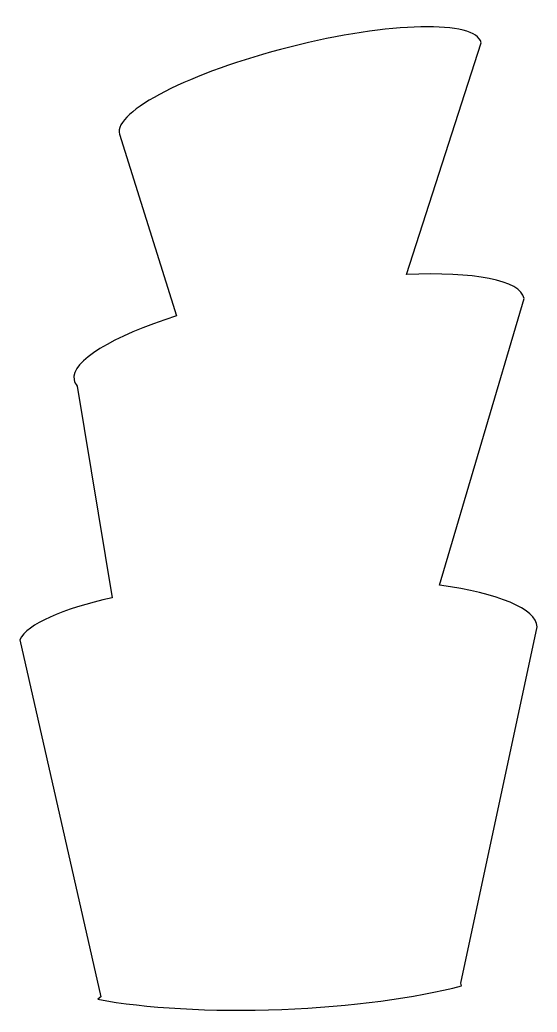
# Model space of a CAD drawing. Header units: centimetres. Extents: x -5.2 to 5.2, y -9.9 to 10.
import ezdxf

# ---------------------------------------------------------------- set-up
doc = ezdxf.new("R2010")
doc.units = ezdxf.units.CM
doc.header["$MEASUREMENT"] = 0
doc.layers.add('Camada 1', color=7, linetype='Continuous')

msp = doc.modelspace()

# ---------------------------------------------------------------- linework, layer by layer
at = {"layer": 'Camada 1'}
msp.add_open_spline([(3.6599, -9.33115), (2.73449, -9.5724), (1.46804, -9.74737), (0.06696, -9.80137), (0.06696, -9.80137), (-1.36557, -9.85741), (-2.6669, -9.77608), (-3.61347, -9.59973), (-3.61347, -9.59973), (-3.61347, -9.59973), (-3.54785, -9.55189), (-3.54785, -9.55189), (-3.54785, -9.55189), (-3.54785, -9.55189), (-5.16901, -2.4214), (-5.16901, -2.4214), (-5.16901, -2.4214), (-5.01251, -2.10631), (-4.32769, -1.80833), (-3.32367, -1.58209), (-3.32367, -1.58209), (-3.32367, -1.58209), (-4.02079, 2.64304), (-4.02079, 2.64304), (-4.02079, 2.64304), (-4.05497, 2.68267), (-4.07683, 2.72572), (-4.08503, 2.77187), (-4.08503, 2.77187), (-4.15202, 3.14469), (-3.3257, 3.63028), (-2.03808, 4.04549), (-2.03808, 4.04549), (-2.03808, 4.04549), (-3.17878, 7.6733), (-3.17878, 7.6733), (-3.17878, 7.6733), (-3.29427, 8.12984), (-1.76879, 8.90967), (0.22826, 9.41442), (0.22826, 9.41442), (2.22464, 9.91813), (3.9374, 9.95673), (4.05291, 9.5002), (4.05291, 9.5002), (4.05291, 9.5002), (2.55476, 4.87113), (2.55476, 4.87113), (2.55476, 4.87113), (3.90048, 4.92955), (4.83888, 4.76313), (4.90656, 4.39202), (4.90656, 4.39202), (4.90656, 4.39202), (3.21976, -1.32922), (3.21976, -1.32922), (3.21976, -1.32922), (4.39533, -1.50009), (5.15397, -1.79875), (5.169, -2.16578), (5.169, -2.16578), (5.169, -2.16578), (3.64558, -9.2799), (3.64558, -9.2799), (3.64558, -9.2799), (3.64558, -9.2799), (3.6599, -9.33115), (3.6599, -9.33115)], degree=3, knots=[0, 0, 0, 0, 0.05555556, 0.05555556, 0.05555556, 0.05555556, 0.11111111, 0.11111111, 0.11111111, 0.11111111, 0.16666667, 0.16666667, 0.16666667, 0.16666667, 0.22222222, 0.22222222, 0.22222222, 0.22222222, 0.27777778, 0.27777778, 0.27777778, 0.27777778, 0.33333333, 0.33333333, 0.33333333, 0.33333333, 0.38888889, 0.38888889, 0.38888889, 0.38888889, 0.44444444, 0.44444444, 0.44444444, 0.44444444, 0.5, 0.5, 0.5, 0.5, 0.55555556, 0.55555556, 0.55555556, 0.55555556, 0.61111111, 0.61111111, 0.61111111, 0.61111111, 0.66666667, 0.66666667, 0.66666667, 0.66666667, 0.72222222, 0.72222222, 0.72222222, 0.72222222, 0.77777778, 0.77777778, 0.77777778, 0.77777778, 0.83333333, 0.83333333, 0.83333333, 0.83333333, 0.88888889, 0.88888889, 0.88888889, 0.88888889, 1, 1, 1, 1], dxfattribs=at)

doc.saveas('drawing.dxf')
